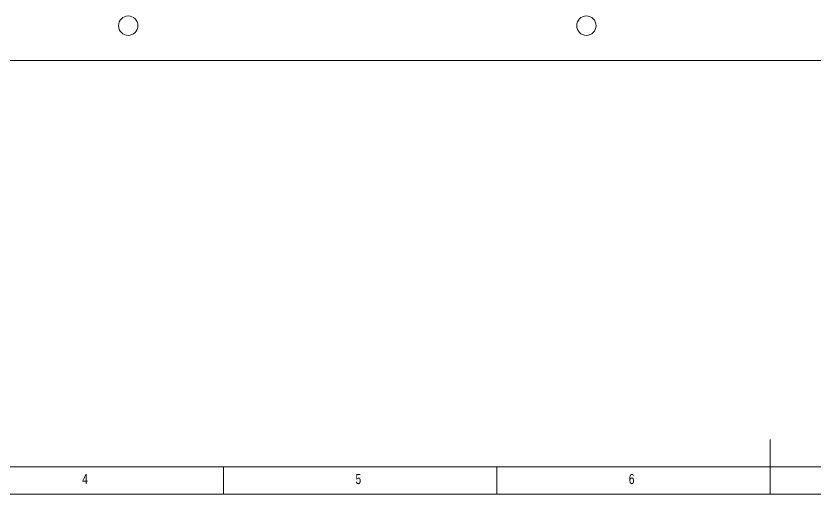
# Model space of a CAD drawing. Header units: millimetres. Extents: x 5 to 589, y 5 to 415.
# Drawn here: x 159 to 305.2, y 5 to 92.5 of the extents above; entities that cross this region are included whole.
import ezdxf

# ---------------------------------------------------------------- set-up
doc = ezdxf.new("R2010")
doc.units = ezdxf.units.MM
doc.styles.add('SLDTEXTSTYLE0', font='TXT', dxfattribs={"width": 0.75})

msp = doc.modelspace()

# ---------------------------------------------------------------- linework, layer by layer
at = {"color": 7, "linetype": 'Continuous', "lineweight": 15}
msp.add_line((89.41, 84.36), (521.21, 84.36), dxfattribs=at)
at = {"color": 7, "linetype": 'Continuous', "lineweight": 0}
for p, q in [((297, 5), (297, 15)), ((10, 10), (399.05, 10)), ((197, 10), (197, 5)), ((247, 5), (247, 10)), ((5, 5), (589, 5))]:
    msp.add_line(p, q, dxfattribs=at)
at = {"color": 7, "linetype": 'Continuous', "lineweight": 15}
for centre in [(179.58, 90.71), (263.4, 90.71)]:
    msp.add_circle(centre, 1.77, dxfattribs=at)

# ---------------------------------------------------------------- texts
at = {"color": 7, "linetype": 'Continuous', "lineweight": 0, "char_height": 1.85, "attachment_point": 1, "style": 'SLDTEXTSTYLE0'}
for s, insert in [('4', (171.17, 8.67)), ('5', (221.17, 8.67)), ('6', (271.17, 8.67))]:
    msp.add_mtext(s, dxfattribs=dict(at, insert=insert))

doc.saveas('drawing.dxf')
